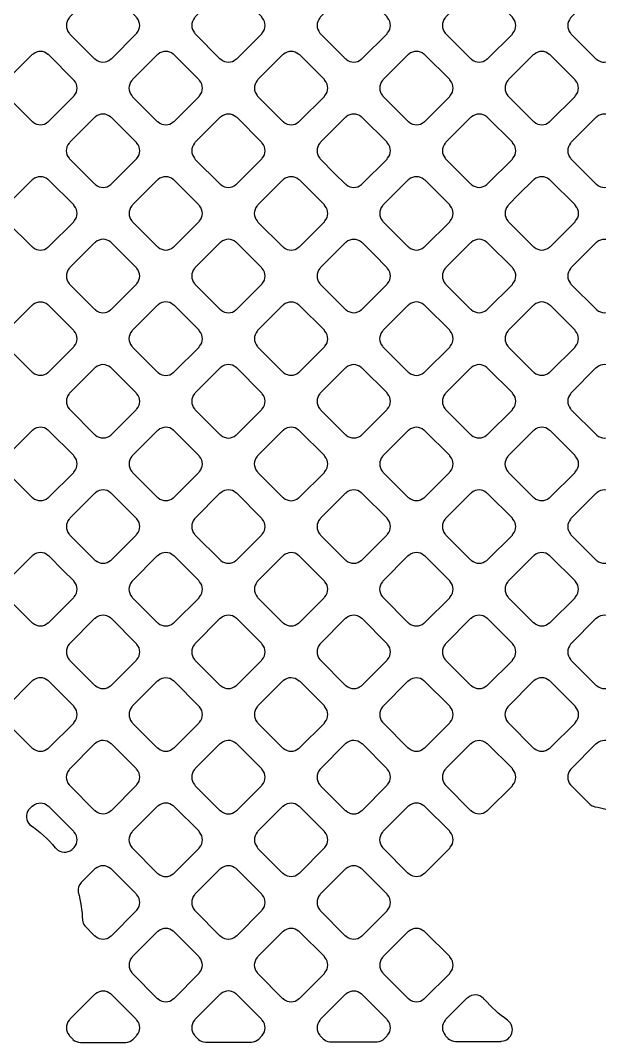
# Model space of a CAD drawing. Header units: millimetres. Extents: x 3440 to 3572, y 2 to 96.
# Drawn here: x 3533.983 to 3534.978, y 50.781 to 52.539 of the extents above; entities that cross this region are included whole.
import ezdxf

# ---------------------------------------------------------------- set-up
doc = ezdxf.new("R2010")
doc.units = ezdxf.units.MM
doc.header["$LTSCALE"] = 23.1
doc.layers.add('gbr-dxf', color=7, linetype='CONTINUOUS')

msp = doc.modelspace()

# ---------------------------------------------------------------- linework, layer by layer
at = {"layer": 'gbr-dxf', "linetype": 'Continuous'}
for points in [[(3534.0665, 52.5177, -0.104215), (3534.0675, 52.516), (3534.1099, 52.4736, -0.100054), (3534.1116, 52.4726, 0.379731), (3534.1376, 52.4726, -0.095756), (3534.1392, 52.4736), (3534.1819, 52.5162, -0.095916), (3534.1828, 52.5178, 0.379731), (3534.1828, 52.5438, -0.107762), (3534.1818, 52.5457), (3534.1394, 52.588, -0.096266), (3534.1378, 52.589, 0.379731), (3534.1118, 52.589, -0.09572), (3534.1102, 52.588), (3534.0675, 52.5454, -0.095916), (3534.0665, 52.5437, 0.379731)], [(3534.2821, 52.5179, -0.096265), (3534.283, 52.5163), (3534.3257, 52.4736, -0.092233), (3534.3273, 52.4726, 0.379289), (3534.3532, 52.4726, -0.095866), (3534.3549, 52.4736), (3534.3975, 52.5162, -0.095602), (3534.3985, 52.5178, 0.378858), (3534.3985, 52.5438, -0.101246), (3534.3975, 52.5455), (3534.355, 52.588, -0.104909), (3534.3531, 52.589, 0.379293), (3534.3272, 52.589, -0.096625), (3534.3255, 52.588), (3534.283, 52.5455, -0.095628), (3534.2821, 52.5439, 0.379731)], [(3534.4976, 52.5178, -0.087621), (3534.4985, 52.5163), (3534.5411, 52.4737, -0.099589), (3534.5428, 52.4727, 0.379155), (3534.5687, 52.4727, -0.095886), (3534.5704, 52.4737), (3534.613, 52.5163, -0.095602), (3534.6139, 52.5179, 0.379293), (3534.6139, 52.5439, -0.091954), (3534.613, 52.5454), (3534.5704, 52.588, -0.096266), (3534.5688, 52.589, 0.379731), (3534.5428, 52.589, -0.09572), (3534.5411, 52.588), (3534.4985, 52.5454, -0.096128), (3534.4976, 52.5438, 0.379064)], [(3534.713, 52.5178, -0.091558), (3534.714, 52.5163), (3534.7566, 52.4737, -0.104018), (3534.7584, 52.4726, 0.379731), (3534.7843, 52.4726, -0.09572), (3534.786, 52.4736), (3534.8285, 52.5161, -0.095916), (3534.8294, 52.5177, 0.379731), (3534.8294, 52.5437, -0.087549), (3534.8285, 52.5452), (3534.7857, 52.588, -0.091913), (3534.7841, 52.589, 0.379731), (3534.7582, 52.589, -0.09572), (3534.7565, 52.588), (3534.714, 52.5454, -0.096266), (3534.713, 52.5438, 0.379731)], [(3534.9285, 52.5177, -0.099643), (3534.9295, 52.516), (3534.9452, 52.5004), (3534.9721, 52.4735, -0.095796), (3534.9737, 52.4725, 0.379293), (3534.9996, 52.4726, -0.096625), (3535.0013, 52.4735), (3535.044, 52.5163, -0.096121), (3535.045, 52.5179, 0.379672), (3535.045, 52.5439, -0.095612), (3535.044, 52.5455), (3535.0015, 52.588, -0.099711), (3534.9998, 52.589, 0.379293), (3534.9739, 52.589, -0.095956), (3534.9722, 52.588), (3534.9295, 52.5453, -0.096332), (3534.9286, 52.5437, 0.379289)], [(3533.9588, 52.41, -0.091685), (3533.9597, 52.4084), (3534.0022, 52.366, -0.103446), (3534.004, 52.3649, 0.379731), (3534.0299, 52.3649, -0.095756), (3534.0316, 52.3659), (3534.0741, 52.4084, -0.095958), (3534.0751, 52.4101, 0.379731), (3534.0751, 52.436, -0.08798), (3534.0741, 52.4375), (3534.0315, 52.4802, -0.091855), (3534.0299, 52.4811, 0.379731), (3534.0039, 52.4811, -0.096265), (3534.0023, 52.4802), (3533.9597, 52.4376, -0.095916), (3533.9588, 52.436, 0.379731)], [(3534.1742, 52.4101, -0.103612), (3534.1752, 52.4083), (3534.2177, 52.3658, -0.100054), (3534.2194, 52.3648, 0.379731), (3534.2454, 52.3648, -0.096265), (3534.2471, 52.3657), (3534.2897, 52.4084, -0.096266), (3534.2907, 52.41, 0.379731), (3534.2907, 52.436, -0.107718), (3534.2896, 52.4378), (3534.2471, 52.4803, -0.096266), (3534.2455, 52.4813, 0.379731), (3534.2195, 52.4813, -0.09572), (3534.2179, 52.4803), (3534.1752, 52.4377, -0.096266), (3534.1742, 52.436, 0.379731)], [(3534.3899, 52.4101, -0.09572), (3534.3908, 52.4084), (3534.4334, 52.3659, -0.092072), (3534.435, 52.3649, 0.379289), (3534.4609, 52.3649, -0.095506), (3534.4626, 52.3659), (3534.5052, 52.4085, -0.096128), (3534.5062, 52.4101, 0.379155), (3534.5062, 52.4361, -0.099754), (3534.5052, 52.4378), (3534.4628, 52.4802, -0.103498), (3534.461, 52.4812, 0.379475), (3534.435, 52.4812, -0.095956), (3534.4334, 52.4802), (3534.3908, 52.4377, -0.096266), (3534.3899, 52.4361, 0.379731)], [(3534.6053, 52.4101, -0.089077), (3534.6062, 52.4086), (3534.6489, 52.3659, -0.099902), (3534.6506, 52.3649, 0.379064), (3534.6766, 52.3649, -0.095719), (3534.6782, 52.3658), (3534.7208, 52.4084, -0.095796), (3534.7218, 52.4101, 0.379293), (3534.7217, 52.436, -0.091558), (3534.7208, 52.4376), (3534.6781, 52.4803, -0.095916), (3534.6765, 52.4813, 0.379731), (3534.6505, 52.4813, -0.096265), (3534.6488, 52.4803), (3534.6063, 52.4377, -0.098209), (3534.6053, 52.4361, 0.379155)], [(3534.8208, 52.41, -0.091685), (3534.8218, 52.4084), (3534.8643, 52.366, -0.103642), (3534.8661, 52.3649, 0.379731), (3534.892, 52.3649, -0.09572), (3534.8937, 52.3659), (3534.9362, 52.4084, -0.096266), (3534.9371, 52.4101, 0.379731), (3534.9371, 52.436, -0.087314), (3534.9362, 52.4375), (3534.9093, 52.4645), (3534.8935, 52.4802, -0.091964), (3534.892, 52.4811, 0.379731), (3534.866, 52.4811, -0.096265), (3534.8644, 52.4802), (3534.8218, 52.4376, -0.095916), (3534.8208, 52.436, 0.379731)], [(3534.0664, 52.3023, -0.091583), (3534.0674, 52.3008), (3534.11, 52.2581, -0.103498), (3534.1118, 52.2571, 0.379293), (3534.1378, 52.2571, -0.096265), (3534.1394, 52.2581), (3534.1819, 52.3006, -0.095916), (3534.1829, 52.3022, 0.379731), (3534.1829, 52.3282, -0.087748), (3534.182, 52.3297), (3534.1392, 52.3725, -0.092072), (3534.1376, 52.3734, 0.379289), (3534.1116, 52.3735, -0.095506), (3534.11, 52.3725), (3534.0674, 52.3299, -0.095296), (3534.0664, 52.3283, 0.379239)], [(3534.2821, 52.3023, -0.107718), (3534.2831, 52.3004), (3534.3254, 52.2581, -0.104018), (3534.3272, 52.2571, 0.379731), (3534.3531, 52.2571, -0.09572), (3534.3548, 52.2581), (3534.3974, 52.3007, -0.096266), (3534.3984, 52.3023, 0.379731), (3534.3984, 52.3283, -0.103612), (3534.3973, 52.3301), (3534.3551, 52.3724, -0.107548), (3534.3532, 52.3734, 0.379731), (3534.3272, 52.3734, -0.09572), (3534.3256, 52.3724), (3534.283, 52.3299, -0.096266), (3534.2821, 52.3282, 0.379731)], [(3534.4975, 52.3023, -0.083235), (3534.4984, 52.3009), (3534.5235, 52.2758), (3534.5412, 52.2581, -0.096266), (3534.5428, 52.2571, 0.379289), (3534.5688, 52.2571, -0.095866), (3534.5704, 52.2581), (3534.613, 52.3007, -0.096227), (3534.614, 52.3023, 0.379155), (3534.614, 52.3283, -0.095866), (3534.6131, 52.3299), (3534.5704, 52.3725, -0.099711), (3534.5687, 52.3735, 0.379208), (3534.5428, 52.3735, -0.098049), (3534.5411, 52.3725), (3534.4985, 52.3299, -0.095916), (3534.4975, 52.3283, 0.379731)], [(3534.7131, 52.3023, -0.08874), (3534.714, 52.3008), (3534.7566, 52.2582, -0.101049), (3534.7583, 52.2572, 0.379293), (3534.7843, 52.2572, -0.096625), (3534.7859, 52.2582), (3534.8285, 52.3007, -0.096314), (3534.8294, 52.3024, 0.379672), (3534.8295, 52.3283, -0.091769), (3534.8285, 52.3299), (3534.7859, 52.3725, -0.095602), (3534.7843, 52.3735, 0.379293), (3534.7583, 52.3734, -0.095956), (3534.7567, 52.3725), (3534.7141, 52.3299, -0.096332), (3534.7131, 52.3283, 0.379289)], [(3534.9285, 52.3024, -0.095506), (3534.9295, 52.3007), (3534.9723, 52.258, -0.091364), (3534.9738, 52.257, 0.379293), (3534.9998, 52.257, -0.095956), (3535.0014, 52.258), (3535.044, 52.3006, -0.096214), (3535.045, 52.3023, 0.379672), (3535.045, 52.3282, -0.082792), (3535.0441, 52.3296), (3535.0011, 52.3726, -0.086956), (3534.9997, 52.3735, 0.379293), (3534.9737, 52.3735, -0.095956), (3534.9721, 52.3725), (3534.9295, 52.3299, -0.096332), (3534.9286, 52.3283, 0.379289)], [(3533.9586, 52.1945, -0.087305), (3533.9595, 52.193), (3534.0023, 52.1503, -0.09904), (3534.004, 52.1493, 0.379293), (3534.0299, 52.1493, -0.096625), (3534.0316, 52.1503), (3534.0742, 52.1929, -0.096111), (3534.0752, 52.1945, 0.379289), (3534.0752, 52.2205, -0.091476), (3534.0743, 52.222), (3534.0315, 52.2648, -0.095796), (3534.0299, 52.2658, 0.379293), (3534.0039, 52.2657, -0.096119), (3534.0023, 52.2648), (3533.9596, 52.2221, -0.096023), (3533.9586, 52.2205, 0.379672)], [(3534.1743, 52.1945, -0.100032), (3534.1753, 52.1928), (3534.2178, 52.1503, -0.096266), (3534.2194, 52.1494, 0.379731), (3534.2454, 52.1494, -0.09572), (3534.2471, 52.1503), (3534.2896, 52.1928, -0.096266), (3534.2905, 52.1945, 0.379731), (3534.2905, 52.2205, -0.09572), (3534.2896, 52.2221), (3534.2469, 52.2648, -0.083056), (3534.2455, 52.2657, 0.379731), (3534.2195, 52.2657, -0.09572), (3534.2179, 52.2647), (3534.1753, 52.2221, -0.096266), (3534.1743, 52.2205, 0.379731)], [(3534.3897, 52.1946, -0.107762), (3534.3908, 52.1927), (3534.4332, 52.1503, -0.103821), (3534.435, 52.1493, 0.379731), (3534.461, 52.1493, -0.096265), (3534.4626, 52.1502), (3534.5052, 52.1929, -0.095916), (3534.5062, 52.1945, 0.379731), (3534.5062, 52.2205, -0.104215), (3534.5052, 52.2223), (3534.4876, 52.2398), (3534.4628, 52.2647, -0.107548), (3534.4609, 52.2657, 0.379731), (3534.4349, 52.2657, -0.09572), (3534.4333, 52.2648), (3534.3907, 52.2222, -0.095916), (3534.3897, 52.2205, 0.379731)], [(3534.6053, 52.1945, -0.082756), (3534.6062, 52.1931), (3534.6267, 52.1726), (3534.6489, 52.1504, -0.096111), (3534.6505, 52.1494, 0.379289), (3534.6765, 52.1494, -0.095866), (3534.6781, 52.1504), (3534.7207, 52.193, -0.096128), (3534.7217, 52.1946, 0.379155), (3534.7217, 52.2206, -0.096355), (3534.7208, 52.2222), (3534.6783, 52.2647, -0.100499), (3534.6765, 52.2657, 0.379458), (3534.6506, 52.2657, -0.095973), (3534.6489, 52.2647), (3534.6063, 52.2221, -0.096266), (3534.6053, 52.2205, 0.379731)], [(3534.8208, 52.1946, -0.088498), (3534.8217, 52.1931), (3534.8644, 52.1504, -0.100694), (3534.8662, 52.1494, 0.378633), (3534.8921, 52.1494, -0.097612), (3534.8938, 52.1504), (3534.9363, 52.1929, -0.095602), (3534.9373, 52.1946, 0.379214), (3534.9373, 52.2205, -0.092348), (3534.9363, 52.2221), (3534.8936, 52.2648, -0.096266), (3534.892, 52.2657, 0.379731), (3534.866, 52.2657, -0.09572), (3534.8644, 52.2648), (3534.8393, 52.2398), (3534.8218, 52.2222, -0.095916), (3534.8208, 52.2206, 0.379241)], [(3534.0665, 52.0867, -0.09572), (3534.0675, 52.0851), (3534.1101, 52.0425, -0.091913), (3534.1116, 52.0415, 0.379731), (3534.1376, 52.0415, -0.09572), (3534.1392, 52.0425), (3534.1819, 52.0852, -0.096266), (3534.1828, 52.0868, 0.379731), (3534.1828, 52.1128, -0.10007), (3534.1818, 52.1145), (3534.1393, 52.1571, -0.087639), (3534.1378, 52.158, 0.379731), (3534.1118, 52.158, -0.09572), (3534.1102, 52.157), (3534.0675, 52.1143, -0.096266), (3534.0665, 52.1127, 0.379731)], [(3534.282, 52.0868, -0.099825), (3534.283, 52.0851), (3534.3256, 52.0425, -0.095916), (3534.3273, 52.0415, 0.379731), (3534.3532, 52.0415, -0.096265), (3534.3549, 52.0425), (3534.3974, 52.085, -0.095916), (3534.3984, 52.0867, 0.379731), (3534.3984, 52.1126, -0.096265), (3534.3974, 52.1143), (3534.3546, 52.1571, -0.083134), (3534.3532, 52.158, 0.379731), (3534.3272, 52.158, -0.096265), (3534.3255, 52.157), (3534.283, 52.1145, -0.095916), (3534.282, 52.1128, 0.379731)], [(3534.4975, 52.0867, -0.09572), (3534.4985, 52.085), (3534.5408, 52.0426, -0.107758), (3534.5427, 52.0416, 0.379731), (3534.5687, 52.0416, -0.096265), (3534.5703, 52.0426), (3534.6129, 52.0852, -0.096266), (3534.6139, 52.0868, 0.379731), (3534.6139, 52.1128, -0.100032), (3534.6129, 52.1145), (3534.5908, 52.1367), (3534.5706, 52.1569, -0.103868), (3534.5688, 52.1579, 0.379731), (3534.5428, 52.1579, -0.096265), (3534.5411, 52.1569), (3534.4985, 52.1143, -0.096266), (3534.4975, 52.1126, 0.379731)], [(3534.713, 52.0868, -0.082756), (3534.7139, 52.0854), (3534.7567, 52.0426, -0.096111), (3534.7584, 52.0416, 0.379321), (3534.7843, 52.0416, -0.095506), (3534.7859, 52.0425), (3534.8286, 52.0852, -0.097917), (3534.8295, 52.0868, 0.378984), (3534.8296, 52.1127, -0.096618), (3534.8286, 52.1144), (3534.786, 52.157, -0.101099), (3534.7842, 52.158, 0.379506), (3534.7583, 52.158, -0.096117), (3534.7566, 52.157), (3534.7364, 52.1368), (3534.714, 52.1144, -0.096266), (3534.713, 52.1128, 0.379731)], [(3534.9286, 52.0868, -0.092234), (3534.9296, 52.0852), (3534.9723, 52.0425, -0.088093), (3534.9738, 52.0416, 0.379293), (3534.9997, 52.0416, -0.096103), (3535.0014, 52.0426), (3535.044, 52.0852, -0.095628), (3535.045, 52.0869, 0.379731), (3535.045, 52.1128, -0.087748), (3535.0441, 52.1143), (3535.0014, 52.157, -0.092233), (3534.9998, 52.1579, 0.379321), (3534.9739, 52.158, -0.095506), (3534.9722, 52.157), (3534.9296, 52.1144, -0.095602), (3534.9286, 52.1127, 0.378858)], [(3533.9588, 51.979, -0.082756), (3533.9596, 51.9776), (3534.0023, 51.9349, -0.096266), (3534.004, 51.9339, 0.379731), (3534.0299, 51.9339, -0.09572), (3534.0316, 51.9349), (3534.0741, 51.9774, -0.096266), (3534.0751, 51.979, 0.379731), (3534.0751, 52.005, -0.096225), (3534.0741, 52.0066), (3534.0316, 52.0491, -0.100601), (3534.0299, 52.0501, 0.379731), (3534.0039, 52.0501, -0.09572), (3534.0023, 52.0491), (3533.9597, 52.0066, -0.096266), (3533.9588, 52.0049, 0.379731)], [(3534.1742, 51.979, -0.095756), (3534.1752, 51.9774), (3534.2179, 51.9347, -0.091646), (3534.2194, 51.9337, 0.379731), (3534.2454, 51.9337, -0.09572), (3534.2471, 51.9347), (3534.2897, 51.9773, -0.096266), (3534.2907, 51.979, 0.379731), (3534.2907, 52.0049, -0.100032), (3534.2897, 52.0067), (3534.2469, 52.0494, -0.087515), (3534.2455, 52.0503, 0.379731), (3534.2195, 52.0503, -0.096265), (3534.2179, 52.0493), (3534.1752, 52.0066, -0.095916), (3534.1742, 52.005, 0.379731)], [(3534.3899, 51.9791, -0.103506), (3534.3909, 51.9773), (3534.4333, 51.9349, -0.099711), (3534.435, 51.9339, 0.379293), (3534.461, 51.9339, -0.096265), (3534.4626, 51.9349), (3534.5051, 51.9773, -0.096314), (3534.5061, 51.979, 0.379703), (3534.5061, 52.0049, -0.091581), (3534.5052, 52.0065), (3534.4625, 52.0491, -0.095895), (3534.4609, 52.0501, 0.379293), (3534.4349, 52.0501, -0.095956), (3534.4333, 52.0491), (3534.3909, 52.0067, -0.096332), (3534.3899, 52.005, 0.379289)], [(3534.6052, 51.979, -0.09572), (3534.6062, 51.9773), (3534.6487, 51.9348, -0.107548), (3534.6505, 51.9338, 0.379731), (3534.6765, 51.9338, -0.09572), (3534.6781, 51.9348), (3534.7208, 51.9774, -0.096266), (3534.7217, 51.979, 0.379731), (3534.7217, 52.005, -0.100032), (3534.7207, 52.0067), (3534.6782, 52.0492, -0.104018), (3534.6765, 52.0502, 0.379731), (3534.6505, 52.0502, -0.09572), (3534.6488, 52.0493), (3534.6062, 52.0066, -0.096266), (3534.6052, 52.0049, 0.379731)], [(3534.8208, 51.979, -0.082704), (3534.8217, 51.9776), (3534.8644, 51.9349, -0.095796), (3534.8661, 51.9339, 0.379293), (3534.892, 51.9339, -0.095973), (3534.8937, 51.9349), (3534.9363, 51.9775, -0.096227), (3534.9372, 51.9791, 0.379155), (3534.9373, 52.005, -0.097191), (3534.9363, 52.0067), (3534.8938, 52.0492, -0.101249), (3534.892, 52.0502, 0.379506), (3534.8661, 52.0502, -0.095973), (3534.8645, 52.0492), (3534.8218, 52.0066, -0.096111), (3534.8208, 52.0049, 0.379321)], [(3534.0665, 51.8713, -0.083172), (3534.0673, 51.8699), (3534.1102, 51.8271, -0.095628), (3534.1118, 51.8261, 0.379731), (3534.1378, 51.8261, -0.096265), (3534.1394, 51.8271), (3534.1819, 51.8696, -0.095916), (3534.1829, 51.8712, 0.379731), (3534.1829, 51.8972, -0.096117), (3534.1819, 51.8988), (3534.1393, 51.9414, -0.100054), (3534.1376, 51.9424, 0.379731), (3534.1116, 51.9424, -0.096265), (3534.11, 51.9414), (3534.0674, 51.8989, -0.095916), (3534.0665, 51.8972, 0.379731)], [(3534.282, 51.8712, -0.095506), (3534.283, 51.8696), (3534.3256, 51.8269, -0.091317), (3534.3272, 51.826, 0.379293), (3534.3531, 51.826, -0.096625), (3534.3548, 51.827), (3534.3974, 51.8696, -0.096314), (3534.3984, 51.8713, 0.379672), (3534.3984, 51.8972, -0.100154), (3534.3974, 51.8989), (3534.3547, 51.9416, -0.087175), (3534.3533, 51.9425, 0.379293), (3534.3273, 51.9425, -0.095956), (3534.3257, 51.9415), (3534.283, 51.8988, -0.096332), (3534.282, 51.8972, 0.379289)], [(3534.4975, 51.8713, -0.091558), (3534.4984, 51.8697), (3534.541, 51.8271, -0.104018), (3534.5428, 51.8261, 0.379731), (3534.5688, 51.8261, -0.09572), (3534.5704, 51.8271), (3534.6129, 51.8696, -0.096266), (3534.6139, 51.8712, 0.379731), (3534.6139, 51.8972, -0.087314), (3534.613, 51.8986), (3534.5702, 51.9415, -0.091913), (3534.5686, 51.9424, 0.379731), (3534.5427, 51.9424, -0.09572), (3534.541, 51.9414), (3534.4985, 51.8989, -0.096266), (3534.4975, 51.8972, 0.379731)], [(3534.713, 51.8712, -0.095506), (3534.714, 51.8695), (3534.7564, 51.8271, -0.107634), (3534.7582, 51.8261, 0.379293), (3534.7842, 51.8261, -0.09572), (3534.7858, 51.8271), (3534.8285, 51.8697, -0.096214), (3534.8294, 51.8713, 0.379672), (3534.8295, 51.8973, -0.099645), (3534.8285, 51.899), (3534.786, 51.9414, -0.103498), (3534.7843, 51.9424, 0.379293), (3534.7583, 51.9424, -0.095956), (3534.7567, 51.9414), (3534.714, 51.8988, -0.096332), (3534.713, 51.8971, 0.379289)], [(3534.9286, 51.8713, -0.087314), (3534.9295, 51.8698), (3534.9724, 51.8269, -0.083134), (3534.9738, 51.826, 0.379289), (3534.9998, 51.826, -0.095506), (3535.0014, 51.827), (3535.0441, 51.8697, -0.095602), (3535.0451, 51.8713, 0.378858), (3535.0451, 51.8973, -0.090991), (3535.0442, 51.8988), (3535.0014, 51.9415, -0.097561), (3534.9998, 51.9425, 0.379458), (3534.9738, 51.9425, -0.096117), (3534.9722, 51.9416), (3534.9295, 51.8989, -0.096266), (3534.9286, 51.8973, 0.379731)], [(3533.9587, 51.7635, -0.097775), (3533.9596, 51.7618), (3534.0021, 51.7193, -0.109331), (3534.004, 51.7183, 0.379069), (3534.03, 51.7183, -0.096117), (3534.0316, 51.7193), (3534.0742, 51.7619, -0.095916), (3534.0752, 51.7635, 0.379731), (3534.0752, 51.7895, -0.100266), (3534.0742, 51.7912), (3534.0317, 51.8337, -0.104246), (3534.0299, 51.8347, 0.379731), (3534.0039, 51.8347, -0.096265), (3534.0023, 51.8337), (3533.9596, 51.7911, -0.096128), (3533.9587, 51.7894, 0.379458)], [(3534.1743, 51.7635, -0.09148), (3534.1752, 51.762), (3534.218, 51.7192, -0.086956), (3534.2195, 51.7183, 0.379214), (3534.2454, 51.7183, -0.096625), (3534.2471, 51.7193), (3534.2896, 51.7618, -0.096121), (3534.2905, 51.7634, 0.379672), (3534.2906, 51.7894, -0.104215), (3534.2895, 51.7912), (3534.247, 51.8337, -0.091364), (3534.2454, 51.8347, 0.379293), (3534.2195, 51.8346, -0.095956), (3534.2179, 51.8337), (3534.1753, 51.7911, -0.096332), (3534.1743, 51.7895, 0.379289)], [(3534.3897, 51.7635, -0.100032), (3534.3908, 51.7618), (3534.4334, 51.7192, -0.095628), (3534.435, 51.7182, 0.379731), (3534.461, 51.7182, -0.096265), (3534.4626, 51.7192), (3534.5052, 51.7618, -0.095916), (3534.5062, 51.7635, 0.379731), (3534.5062, 51.7894, -0.096265), (3534.5052, 51.7911), (3534.4626, 51.8337, -0.100601), (3534.4609, 51.8347, 0.379731), (3534.4349, 51.8347, -0.09572), (3534.4333, 51.8337), (3534.3907, 51.7911, -0.096266), (3534.3897, 51.7895, 0.379731)], [(3534.6053, 51.7635, -0.09148), (3534.6062, 51.7619), (3534.6488, 51.7194, -0.103078), (3534.6506, 51.7184, 0.379214), (3534.6765, 51.7184, -0.096625), (3534.6781, 51.7194), (3534.7206, 51.7619, -0.096121), (3534.7216, 51.7635, 0.379672), (3534.7216, 51.7894, -0.087613), (3534.7207, 51.7909), (3534.678, 51.8337, -0.091364), (3534.6764, 51.8346, 0.379293), (3534.6505, 51.8346, -0.095956), (3534.6488, 51.8336), (3534.6063, 51.7911, -0.096332), (3534.6053, 51.7894, 0.379289)], [(3534.8207, 51.7634, -0.09572), (3534.8217, 51.7618), (3534.8642, 51.7193, -0.107548), (3534.8661, 51.7183, 0.379731), (3534.892, 51.7183, -0.09572), (3534.8937, 51.7192), (3534.9363, 51.7619, -0.095916), (3534.9373, 51.7635, 0.379731), (3534.9373, 51.7895, -0.100266), (3534.9363, 51.7912), (3534.8938, 51.8337, -0.103868), (3534.892, 51.8347, 0.379731), (3534.866, 51.8347, -0.096265), (3534.8644, 51.8337), (3534.8217, 51.7911, -0.096266), (3534.8207, 51.7894, 0.379731)], [(3534.0665, 51.6557, -0.098078), (3534.0675, 51.654), (3534.0922, 51.6292), (3534.1098, 51.6116, -0.10984), (3534.1117, 51.6106, 0.378984), (3534.1377, 51.6106, -0.095973), (3534.1393, 51.6116), (3534.1819, 51.6542, -0.096314), (3534.1829, 51.6558, 0.379703), (3534.1829, 51.6818, -0.099645), (3534.1819, 51.6835), (3534.1395, 51.7259, -0.103923), (3534.1377, 51.7269, 0.379293), (3534.1117, 51.7269, -0.095956), (3534.1101, 51.7259), (3534.0674, 51.6832, -0.096105), (3534.0665, 51.6816, 0.37859)], [(3534.282, 51.6558, -0.091558), (3534.283, 51.6542), (3534.3258, 51.6114, -0.087516), (3534.3273, 51.6105, 0.379731), (3534.3532, 51.6105, -0.09572), (3534.3549, 51.6115), (3534.3974, 51.654, -0.096266), (3534.3984, 51.6556, 0.379731), (3534.3984, 51.6816, -0.10399), (3534.3973, 51.6834), (3534.3547, 51.726, -0.092126), (3534.3532, 51.7269, 0.379731), (3534.3272, 51.7269, -0.09572), (3534.3256, 51.726), (3534.283, 51.6834, -0.096266), (3534.282, 51.6818, 0.379731)], [(3534.4975, 51.6556, -0.087248), (3534.4984, 51.6542), (3534.541, 51.6115, -0.099355), (3534.5427, 51.6105, 0.379293), (3534.5687, 51.6106, -0.095956), (3534.5703, 51.6115), (3534.6129, 51.6542, -0.096214), (3534.6139, 51.6558, 0.379672), (3534.6139, 51.6818, -0.092162), (3534.613, 51.6833), (3534.5704, 51.7259, -0.095895), (3534.5687, 51.7269, 0.379293), (3534.5428, 51.7269, -0.096265), (3534.5411, 51.7259), (3534.4985, 51.6832, -0.095916), (3534.4975, 51.6816, 0.379289)], [(3534.713, 51.6557, -0.091367), (3534.714, 51.6542), (3534.7566, 51.6116, -0.103726), (3534.7584, 51.6106, 0.379731), (3534.7843, 51.6106, -0.09572), (3534.786, 51.6115), (3534.8285, 51.654, -0.096266), (3534.8294, 51.6557, 0.379731), (3534.8294, 51.6816, -0.08798), (3534.8285, 51.6831), (3534.7857, 51.7259, -0.092126), (3534.7841, 51.7269, 0.379731), (3534.7582, 51.7269, -0.09572), (3534.7565, 51.7259), (3534.714, 51.6834, -0.096266), (3534.713, 51.6817, 0.379731)], [(3534.9286, 51.6556, -0.099825), (3534.9296, 51.6539), (3534.972, 51.6115, -0.095958), (3534.9737, 51.6105, 0.379731), (3534.9996, 51.6105, -0.09572), (3535.0013, 51.6115), (3535.044, 51.6542, -0.096266), (3535.045, 51.6558, 0.379731), (3535.045, 51.6818, -0.09572), (3535.044, 51.6834), (3535.0015, 51.7259, -0.100054), (3534.9998, 51.7269, 0.379731), (3534.9738, 51.7269, -0.096265), (3534.9722, 51.7259), (3534.9295, 51.6833, -0.095916), (3534.9286, 51.6816, 0.379731)], [(3533.9587, 51.5479, -0.09148), (3533.9597, 51.5464), (3534.0022, 51.5039, -0.103324), (3534.004, 51.5028, 0.379293), (3534.0299, 51.5029, -0.096625), (3534.0316, 51.5038), (3534.0741, 51.5464, -0.096314), (3534.0751, 51.548, 0.379703), (3534.0751, 51.574, -0.086667), (3534.0742, 51.5754), (3534.0563, 51.5933), (3534.0315, 51.6182, -0.091317), (3534.0299, 51.6191, 0.379293), (3534.0039, 51.6191, -0.095956), (3534.0023, 51.6181), (3533.9597, 51.5755, -0.096332), (3533.9588, 51.5739, 0.379289)], [(3534.1742, 51.548, -0.103999), (3534.1752, 51.5462), (3534.2178, 51.5037, -0.100294), (3534.2195, 51.5027, 0.379287), (3534.2454, 51.5027, -0.095612), (3534.2471, 51.5037), (3534.2897, 51.5463, -0.095602), (3534.2907, 51.5479, 0.379293), (3534.2907, 51.5739, -0.107999), (3534.2896, 51.5758), (3534.2471, 51.6183, -0.096266), (3534.2455, 51.6192, 0.379731), (3534.2195, 51.6192, -0.09572), (3534.2179, 51.6183), (3534.1752, 51.5756, -0.096214), (3534.1742, 51.574, 0.379672)], [(3534.3899, 51.548, -0.095506), (3534.3908, 51.5464), (3534.4335, 51.5038, -0.091364), (3534.435, 51.5028, 0.379293), (3534.461, 51.5028, -0.096265), (3534.4626, 51.5038), (3534.5051, 51.5463, -0.096314), (3534.5061, 51.548, 0.379703), (3534.5061, 51.5739, -0.100266), (3534.5051, 51.5756), (3534.4627, 51.618, -0.103923), (3534.4609, 51.6191, 0.379293), (3534.4349, 51.619, -0.095956), (3534.4333, 51.6181), (3534.3909, 51.5756, -0.096332), (3534.3899, 51.574, 0.379289)], [(3534.6052, 51.5479, -0.087034), (3534.6061, 51.5465), (3534.6488, 51.5037, -0.099435), (3534.6505, 51.5027, 0.379731), (3534.6765, 51.5027, -0.09572), (3534.6781, 51.5037), (3534.7208, 51.5463, -0.096266), (3534.7217, 51.548, 0.379731), (3534.7217, 51.574, -0.092139), (3534.7208, 51.5755), (3534.6781, 51.6182, -0.096558), (3534.6765, 51.6192, 0.379731), (3534.6505, 51.6192, -0.09572), (3534.6488, 51.6182), (3534.6062, 51.5755, -0.096266), (3534.6052, 51.5739, 0.379731)], [(3534.8208, 51.5479, -0.091685), (3534.8218, 51.5464), (3534.8643, 51.5039, -0.103642), (3534.8661, 51.5029, 0.379731), (3534.892, 51.5029, -0.09572), (3534.8937, 51.5038), (3534.9362, 51.5463, -0.096266), (3534.9371, 51.548, 0.379731), (3534.9371, 51.574, -0.087314), (3534.9362, 51.5754), (3534.8935, 51.6181, -0.091964), (3534.892, 51.6191, 0.379731), (3534.866, 51.6191, -0.096265), (3534.8644, 51.6181), (3534.8218, 51.5755, -0.095916), (3534.8208, 51.5739, 0.379731)], [(3534.0665, 51.4403, -0.100032), (3534.0675, 51.4386), (3534.1101, 51.396, -0.095628), (3534.1117, 51.395, 0.379731), (3534.1377, 51.395, -0.096265), (3534.1394, 51.396), (3534.1819, 51.4385, -0.096214), (3534.1829, 51.4401, 0.379672), (3534.1829, 51.4661, -0.094893), (3534.1819, 51.4677), (3534.139, 51.5106, -0.081586), (3534.1376, 51.5115, 0.379293), (3534.1117, 51.5114, -0.095956), (3534.1101, 51.5105), (3534.0675, 51.4679, -0.096266), (3534.0665, 51.4663, 0.379731)], [(3534.282, 51.4402, -0.104371), (3534.2831, 51.4384), (3534.3255, 51.396, -0.098764), (3534.3272, 51.395, 0.379032), (3534.3531, 51.395, -0.095973), (3534.3548, 51.396), (3534.3974, 51.4386, -0.095585), (3534.3984, 51.4403, 0.379324), (3534.3984, 51.4662, -0.107922), (3534.3973, 51.4681), (3534.3549, 51.5105, -0.095602), (3534.3533, 51.5114, 0.379293), (3534.3273, 51.5114, -0.095956), (3534.3257, 51.5104), (3534.283, 51.4678, -0.096214), (3534.282, 51.4661, 0.379672)], [(3534.4975, 51.4402, -0.082756), (3534.4984, 51.4388), (3534.5412, 51.396, -0.096266), (3534.5428, 51.395, 0.379731), (3534.5688, 51.395, -0.09572), (3534.5704, 51.396), (3534.6129, 51.4385, -0.096266), (3534.6139, 51.4402, 0.379731), (3534.6139, 51.4661, -0.096225), (3534.6129, 51.4678), (3534.5704, 51.5104, -0.100601), (3534.5686, 51.5114, 0.379731), (3534.5427, 51.5114, -0.09572), (3534.541, 51.5104), (3534.4985, 51.4678, -0.096266), (3534.4975, 51.4662, 0.379731)], [(3534.713, 51.4401, -0.087034), (3534.7139, 51.4386), (3534.7565, 51.396, -0.099696), (3534.7582, 51.395, 0.379731), (3534.7842, 51.395, -0.096265), (3534.7858, 51.396), (3534.8285, 51.4386, -0.095916), (3534.8294, 51.4403, 0.379731), (3534.8294, 51.4663, -0.091745), (3534.8285, 51.4678), (3534.7859, 51.5104, -0.096121), (3534.7843, 51.5114, 0.379731), (3534.7583, 51.5114, -0.09572), (3534.7567, 51.5104), (3534.714, 51.4677, -0.096266), (3534.713, 51.4661, 0.379731)], [(3534.9286, 51.4403, -0.09572), (3534.9295, 51.4386), (3534.9722, 51.3959, -0.091913), (3534.9738, 51.395, 0.379731), (3534.9998, 51.395, -0.09572), (3535.0014, 51.3959), (3535.044, 51.4385, -0.096266), (3535.045, 51.4402, 0.379731), (3535.045, 51.4662, -0.082756), (3535.0441, 51.4675), (3535.0012, 51.5105, -0.087516), (3534.9997, 51.5114, 0.379731), (3534.9737, 51.5114, -0.09572), (3534.9721, 51.5104), (3534.9295, 51.4679, -0.096266), (3534.9286, 51.4662, 0.379731)], [(3533.9586, 51.3584, 0.379293), (3533.9586, 51.3324, -0.087077), (3533.9595, 51.3309), (3534.0023, 51.2882, -0.100115), (3534.004, 51.2872, 0.379703), (3534.0299, 51.2872, -0.095612), (3534.0316, 51.2882), (3534.0742, 51.3308, -0.095796), (3534.0752, 51.3325, 0.379293), (3534.0752, 51.3584, -0.092139), (3534.0742, 51.36), (3534.0315, 51.4027, -0.096955), (3534.0299, 51.4037, 0.379672), (3534.0039, 51.4037, -0.095612), (3534.0023, 51.4027), (3533.9596, 51.36, -0.095602)], [(3534.1743, 51.3584, 0.379293), (3534.1743, 51.3325, -0.100032), (3534.1753, 51.3307), (3534.2178, 51.2883, -0.095535), (3534.2194, 51.2873, 0.379731), (3534.2454, 51.2873, -0.095865), (3534.2471, 51.2883), (3534.2896, 51.3308, -0.096128), (3534.2906, 51.3324, 0.379543), (3534.2906, 51.3584, -0.096831), (3534.2896, 51.36), (3534.2468, 51.4028, -0.081165), (3534.2455, 51.4036, 0.378984), (3534.2195, 51.4036, -0.097885), (3534.2179, 51.4026), (3534.1753, 51.3601, -0.095796)], [(3534.3898, 51.3325, -0.10945), (3534.3908, 51.3306), (3534.4332, 51.2882, -0.105291), (3534.435, 51.2872, 0.379293), (3534.461, 51.2872, -0.095956), (3534.4626, 51.2882), (3534.5052, 51.3308, -0.096266), (3534.5062, 51.3324, 0.379731), (3534.5062, 51.3584, -0.10399), (3534.5052, 51.3602), (3534.4628, 51.4026, -0.10822), (3534.4609, 51.4036, 0.379672), (3534.435, 51.4037, -0.096157), (3534.4333, 51.4027), (3534.3907, 51.3601, -0.098006), (3534.3898, 51.3584, 0.378971)], [(3534.6053, 51.3324, -0.082796), (3534.6062, 51.331), (3534.6489, 51.2883, -0.095958), (3534.6505, 51.2873, 0.379731), (3534.6765, 51.2873, -0.09572), (3534.6781, 51.2883), (3534.7206, 51.3308, -0.096266), (3534.7216, 51.3325, 0.379731), (3534.7216, 51.3584, -0.096225), (3534.7206, 51.3601), (3534.6782, 51.4025, -0.100294), (3534.6765, 51.4035, 0.379731), (3534.6505, 51.4035, -0.096265), (3534.6488, 51.4026), (3534.6063, 51.36, -0.095916), (3534.6053, 51.3584, 0.379731)], [(3534.8207, 51.3324, -0.087274), (3534.8216, 51.3309), (3534.8643, 51.2882, -0.09979), (3534.8661, 51.2872, 0.379731), (3534.892, 51.2872, -0.09572), (3534.8937, 51.2882), (3534.9363, 51.3308, -0.096266), (3534.9373, 51.3325, 0.379731), (3534.9373, 51.3584, -0.092139), (3534.9363, 51.36), (3534.8936, 51.4027, -0.095916), (3534.892, 51.4037, 0.379731), (3534.866, 51.4037, -0.096265), (3534.8644, 51.4027), (3534.8217, 51.36, -0.095916), (3534.8207, 51.3584, 0.379731)], [(3534.0664, 51.2505, 0.379214), (3534.0665, 51.2246, -0.087314), (3534.0674, 51.2231), (3534.11, 51.1805, -0.099435), (3534.1117, 51.1795, 0.379289), (3534.1376, 51.1795, -0.095866), (3534.1393, 51.1805), (3534.1819, 51.2231, -0.095602), (3534.1829, 51.2248, 0.379214), (3534.1829, 51.2507, -0.092636), (3534.1819, 51.2523), (3534.1394, 51.2949, -0.096558), (3534.1377, 51.2958, 0.379289), (3534.1118, 51.2959, -0.095866), (3534.1101, 51.2949), (3534.0674, 51.2522, -0.095602)], [(3534.282, 51.2248, -0.103238), (3534.283, 51.223), (3534.3256, 51.1805, -0.099355), (3534.3273, 51.1795, 0.379293), (3534.3533, 51.1795, -0.095956), (3534.3549, 51.1805), (3534.3974, 51.223, -0.097917), (3534.3984, 51.2247, 0.378936), (3534.3984, 51.2506, -0.09148), (3534.3975, 51.2521), (3534.3547, 51.2949, -0.095759), (3534.3531, 51.2959, 0.379032), (3534.3271, 51.2958, -0.095973), (3534.3255, 51.2949), (3534.283, 51.2524, -0.096214), (3534.282, 51.2508, 0.379672)], [(3534.4975, 51.2246, -0.096333), (3534.4985, 51.223), (3534.5409, 51.1806, -0.107601), (3534.5427, 51.1795, 0.379162), (3534.5687, 51.1795, -0.096103), (3534.5703, 51.1805), (3534.6129, 51.2231, -0.096266), (3534.6139, 51.2248, 0.379731), (3534.6139, 51.2507, -0.100032), (3534.6129, 51.2525), (3534.5706, 51.2948, -0.10399), (3534.5688, 51.2958, 0.379289), (3534.5428, 51.2959, -0.095866), (3534.5412, 51.2949), (3534.4985, 51.2522, -0.096227), (3534.4975, 51.2506, 0.379506)], [(3534.713, 51.2247, -0.082756), (3534.7139, 51.2233), (3534.7567, 51.1805, -0.096266), (3534.7584, 51.1795, 0.379731), (3534.7843, 51.1795, -0.09572), (3534.786, 51.1805), (3534.8285, 51.223, -0.096266), (3534.8294, 51.2246, 0.379731), (3534.8294, 51.2506, -0.096225), (3534.8285, 51.2523), (3534.7859, 51.2948, -0.100601), (3534.7841, 51.2958, 0.379731), (3534.7582, 51.2958, -0.09572), (3534.7565, 51.2949), (3534.714, 51.2523, -0.096266), (3534.713, 51.2507, 0.379731)], [(3534.9285, 51.2246, -0.087343), (3534.9294, 51.2231), (3534.9615, 51.1911, -0.068326), (3534.962, 51.1908, 0.112284), (3534.97, 51.1869, -0.057397), (3534.9705, 51.1867, -0.023818), (3534.9893, 51.1826, -0.066497), (3534.9899, 51.1825, 0.251709), (3535.0082, 51.1874), (3535.0083, 51.1874), (3535.044, 51.2231, -0.096214), (3535.045, 51.2248, 0.379672), (3535.045, 51.2507, -0.092162), (3535.044, 51.2523), (3535.0014, 51.2949, -0.095796), (3534.9998, 51.2959, 0.379293), (3534.9738, 51.2958, -0.096625), (3534.9722, 51.2949), (3534.9295, 51.2522, -0.095916), (3534.9285, 51.2506, 0.379731)], [(3533.9967, 51.1815, 0.361521), (3533.9988, 51.1556, -0.072764), (3534.0424, 51.1163, -0.091702), (3534.0443, 51.1149, 0.409079), (3534.0715, 51.1135, -0.090821), (3534.0735, 51.1147), (3534.0741, 51.1153, -0.095916), (3534.0751, 51.1169, 0.379731), (3534.0751, 51.1429, -0.096265), (3534.0741, 51.1446), (3534.0316, 51.187, -0.09979), (3534.0299, 51.188, 0.379731), (3534.0039, 51.188, -0.09572), (3534.0023, 51.1871)], [(3534.1742, 51.1169, -0.095607), (3534.1752, 51.1153), (3534.2179, 51.0726, -0.091754), (3534.2194, 51.0716, 0.379672), (3534.2454, 51.0716, -0.095612), (3534.247, 51.0726), (3534.2897, 51.1153, -0.095602), (3534.2907, 51.1169, 0.378906), (3534.2907, 51.1428, -0.099971), (3534.2897, 51.1446), (3534.2469, 51.1873, -0.087645), (3534.2454, 51.1882, 0.379293), (3534.2195, 51.1882, -0.095956), (3534.2179, 51.1872), (3534.1752, 51.1446, -0.096266), (3534.1742, 51.1429, 0.379731)], [(3534.3899, 51.117, -0.103354), (3534.3909, 51.1152), (3534.4333, 51.0728, -0.09979), (3534.435, 51.0718, 0.379289), (3534.4609, 51.0718, -0.095866), (3534.4626, 51.0728), (3534.5051, 51.1153, -0.096128), (3534.5061, 51.1169, 0.379458), (3534.5061, 51.1429, -0.091196), (3534.5052, 51.1444), (3534.4625, 51.1871, -0.0953), (3534.4609, 51.188, 0.379069), (3534.435, 51.188, -0.096117), (3534.4333, 51.1871), (3534.3908, 51.1446, -0.096266), (3534.3899, 51.1429, 0.379731)], [(3534.6052, 51.1169, -0.096367), (3534.6061, 51.1153), (3534.6487, 51.0727, -0.107832), (3534.6506, 51.0717, 0.379032), (3534.6765, 51.0717, -0.095973), (3534.6781, 51.0727), (3534.7208, 51.1153, -0.095602), (3534.7218, 51.117, 0.379293), (3534.7217, 51.1429, -0.099964), (3534.7207, 51.1446), (3534.6782, 51.1871, -0.104018), (3534.6765, 51.1882, 0.379731), (3534.6505, 51.1882, -0.09572), (3534.6488, 51.1872), (3534.6062, 51.1445, -0.096128), (3534.6052, 51.1429, 0.379155)], [(3534.0821, 51.0398, -0.060098), (3534.0892, 50.9917, 0.137057), (3534.0933, 50.9818), (3534.1102, 50.965, -0.096332), (3534.1118, 50.964, 0.379703), (3534.1377, 50.964, -0.095612), (3534.1394, 50.965), (3534.1819, 51.0075, -0.095602), (3534.1829, 51.0091, 0.379214), (3534.1829, 51.0351, -0.096625), (3534.1819, 51.0367), (3534.1393, 51.0793, -0.100054), (3534.1376, 51.0803, 0.379731), (3534.1116, 51.0803, -0.096265), (3534.11, 51.0794), (3534.0873, 51.0567), (3534.0872, 51.0566, 0.231121)], [(3534.282, 51.0351, 0.379293), (3534.282, 51.0091, -0.095607), (3534.283, 51.0075), (3534.3256, 50.9649, -0.091804), (3534.3271, 50.964, 0.379703), (3534.3531, 50.9639, -0.095612), (3534.3547, 50.9649), (3534.3974, 51.0076, -0.095796), (3534.3984, 51.0092, 0.379293), (3534.3984, 51.0352, -0.10007), (3534.3973, 51.0369), (3534.3548, 51.0795, -0.088334), (3534.3533, 51.0804, 0.379321), (3534.3273, 51.0804, -0.095506), (3534.3257, 51.0794), (3534.283, 51.0367, -0.095796)], [(3534.4975, 51.0092, -0.091685), (3534.4984, 51.0076), (3534.541, 50.965, -0.104018), (3534.5428, 50.964, 0.379731), (3534.5688, 50.964, -0.09572), (3534.5704, 50.965), (3534.613, 51.0075, -0.093929), (3534.6139, 51.0091, 0.379731), (3534.6139, 51.0351, -0.085979), (3534.613, 51.0365), (3534.5701, 51.0794, -0.090153), (3534.5686, 51.0804, 0.378869), (3534.5427, 51.0803, -0.09834), (3534.541, 51.0793), (3534.4985, 51.0368, -0.095916), (3534.4975, 51.0352, 0.379731)], [(3534.1743, 50.9014, -0.091685), (3534.1753, 50.8999), (3534.218, 50.8572, -0.087297), (3534.2194, 50.8563, 0.379731), (3534.2454, 50.8563, -0.09572), (3534.2471, 50.8572), (3534.2896, 50.8997, -0.096266), (3534.2905, 50.9014, 0.379731), (3534.2905, 50.9273, -0.103612), (3534.2895, 50.9291), (3534.247, 50.9716, -0.091964), (3534.2455, 50.9726, 0.379731), (3534.2195, 50.9726, -0.096265), (3534.2179, 50.9716), (3534.1753, 50.929, -0.095916), (3534.1743, 50.9274, 0.379731)], [(3534.3897, 50.9014, -0.099825), (3534.3907, 50.8997), (3534.4334, 50.8571, -0.095535), (3534.435, 50.8562, 0.379731), (3534.461, 50.8562, -0.09572), (3534.4626, 50.8571), (3534.5052, 50.8998, -0.096266), (3534.5062, 50.9014, 0.379731), (3534.5062, 50.9274, -0.096225), (3534.5052, 50.929), (3534.4626, 50.9716, -0.100601), (3534.4609, 50.9726, 0.379731), (3534.4349, 50.9726, -0.09572), (3534.4333, 50.9716), (3534.3907, 50.9291, -0.095916), (3534.3897, 50.9274, 0.379731)], [(3534.6053, 50.9014, -0.091583), (3534.6062, 50.8998), (3534.6487, 50.8573, -0.103446), (3534.6505, 50.8563, 0.379731), (3534.6765, 50.8563, -0.096265), (3534.6781, 50.8573), (3534.7207, 50.8998, -0.095796), (3534.7216, 50.9014, 0.378906), (3534.7216, 50.9274, -0.087881), (3534.7207, 50.9289), (3534.678, 50.9716, -0.092347), (3534.6764, 50.9725, 0.379287), (3534.6505, 50.9725, -0.096157), (3534.6489, 50.9716), (3534.6063, 50.929, -0.095585), (3534.6053, 50.9273, 0.379287)], [(3534.0665, 50.7936, -0.099534), (3534.0675, 50.7919), (3534.0726, 50.7867, -0.042885), (3534.0729, 50.7865, 0.180815), (3534.0858, 50.7812, -0.035692), (3534.0861, 50.7811), (3534.1635, 50.7814), (3534.1636, 50.7814, 0.181089), (3534.1766, 50.7867), (3534.1766, 50.7868), (3534.1819, 50.7921, -0.095916), (3534.1829, 50.7938, 0.379731), (3534.1829, 50.8197, -0.096265), (3534.1819, 50.8214), (3534.1395, 50.8638, -0.100254), (3534.1377, 50.8648, 0.379731), (3534.1118, 50.8648, -0.09572), (3534.1101, 50.8639), (3534.0675, 50.8212, -0.096111), (3534.0665, 50.8195, 0.379321)], [(3534.282, 50.7937, -0.091581), (3534.2829, 50.7922), (3534.2886, 50.7866, 0.169969), (3534.3009, 50.7818, -0.048335), (3534.3013, 50.7817), (3534.3796, 50.782, -0.039424), (3534.3799, 50.782, 0.176878), (3534.3926, 50.7872), (3534.3974, 50.7919, -0.096266), (3534.3984, 50.7935, 0.379731), (3534.3984, 50.8195, -0.103612), (3534.3973, 50.8213), (3534.3547, 50.8639, -0.091913), (3534.3532, 50.8649, 0.379731), (3534.3272, 50.8649, -0.09572), (3534.3256, 50.8639), (3534.283, 50.8213, -0.096214), (3534.282, 50.8197, 0.379672)], [(3534.4975, 50.7936, -0.099713), (3534.4985, 50.7919), (3534.5026, 50.7879), (3534.5028, 50.7877), (3534.503, 50.7875), (3534.5031, 50.7875, 0.156722), (3534.5143, 50.7825), (3534.5143, 50.7825, 0.019426), (3534.5157, 50.7824, -0.059015), (3534.5162, 50.7824), (3534.5955, 50.7826, -0.049413), (3534.5959, 50.7826, 0.180951), (3534.6089, 50.788), (3534.6089, 50.7881), (3534.6129, 50.7921, -0.095916), (3534.6139, 50.7937, 0.379731), (3534.6139, 50.8197, -0.096265), (3534.6129, 50.8213), (3534.5705, 50.8638, -0.100054), (3534.5687, 50.8648, 0.379731), (3534.5428, 50.8648, -0.096265), (3534.5411, 50.8638), (3534.4985, 50.8212, -0.096111), (3534.4976, 50.8196, 0.379289)], [(3534.7131, 50.7938, -0.103825), (3534.7141, 50.792), (3534.7175, 50.7886, -0.042885), (3534.7178, 50.7884, 0.181205), (3534.7307, 50.783, -0.049999), (3534.7312, 50.783), (3534.8087, 50.7832, -0.042555), (3534.81, 50.7834, 0.688048), (3534.8209, 50.8189, -0.035041), (3534.8202, 50.8195, -0.066036), (3534.7807, 50.8554, -0.098443), (3534.7787, 50.8569, 0.405596), (3534.7517, 50.8581, -0.096901), (3534.7496, 50.8569), (3534.7141, 50.8214, -0.095628), (3534.7131, 50.8197, 0.379731)]]:
    msp.add_lwpolyline(points, format="xyb", close=True, dxfattribs=at)

doc.saveas('drawing.dxf')
